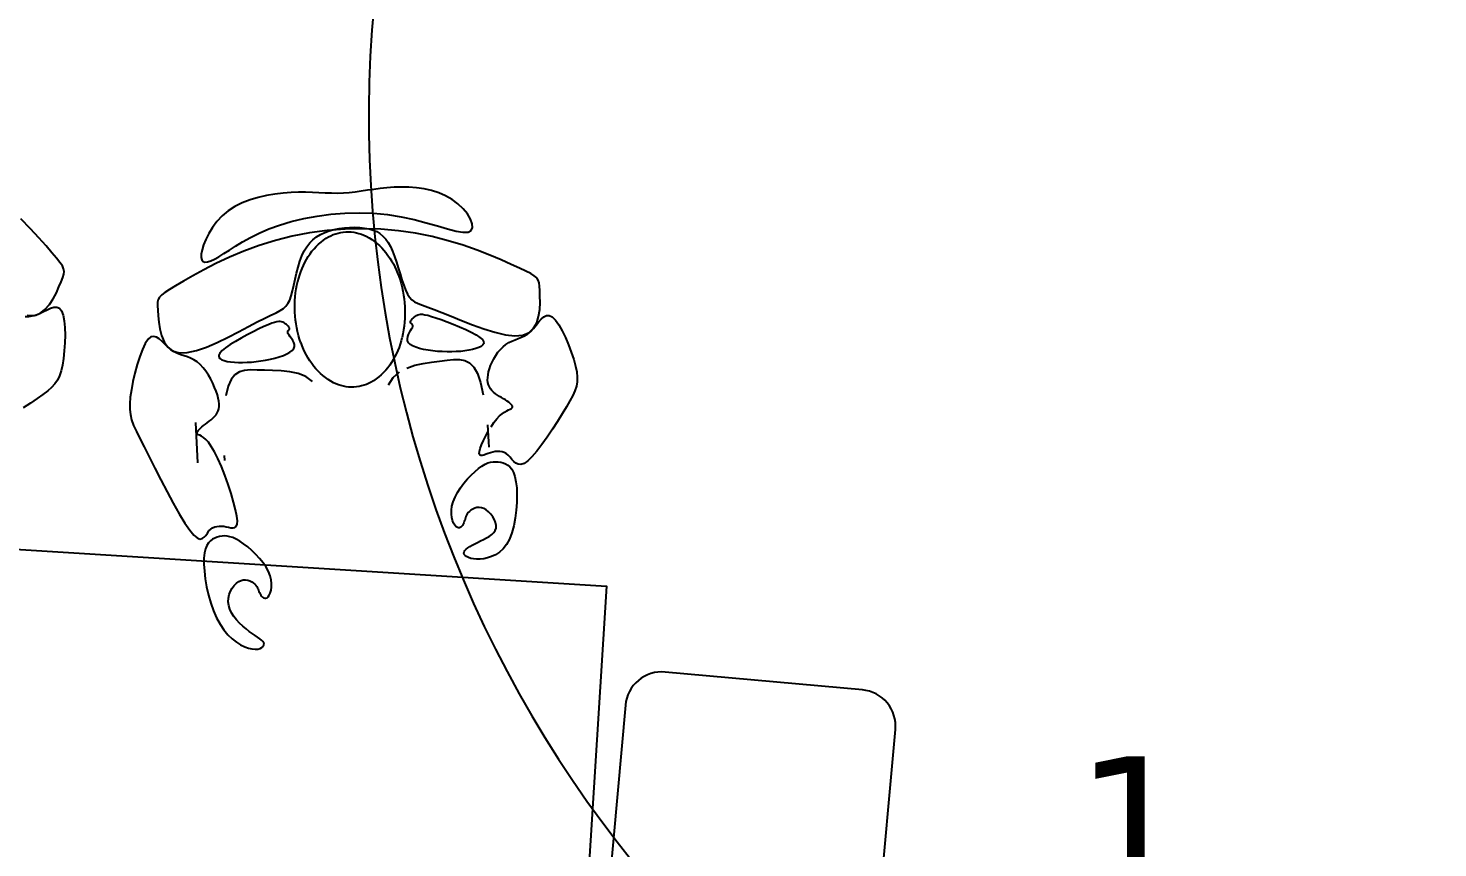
# Model space of a CAD drawing. Header units: metres. Extents: x -39 to 21688, y -24 to 9022.
# Drawn here: x 23.913 to 25.838, y 8.179 to 9.299 of the extents above; entities that cross this region are included whole.
import ezdxf

# ---------------------------------------------------------------- set-up
doc = ezdxf.new("R2010")
doc.units = ezdxf.units.M
doc.header["$MEASUREMENT"] = 0
for name, color, linetype in [('AR-MOBILIRIO', 1, 'Continuous'), ('AR-PUERTAS', 2, 'Continuous'), ('AR-VENTANAS', 2, 'Continuous'), ('MOBILIARIO', 42, 'Continuous')]:
    doc.layers.add(name, color=color, linetype=linetype)
doc.layers.add('DLX_TERR_LUMKEY_IDX', color=7, linetype='Continuous', true_color=0x969696)
doc.styles.add('TableTextStyle', font='')
doc.styles.get('TableTextStyle').set_extended_font_data('VERDANA.TTF')

# ---------------------------------------------------------------- blocks, each defined once
blk = doc.blocks.new('A$C23125473')
at = {"layer": 'AR-MOBILIRIO'}
for p, q in [((2.8909, 1.9033), (2.8967, 1.9069)), ((2.8967, 1.9069), (2.9022, 1.9097)), ((2.9022, 1.9097), (2.9074, 1.9116)), ((2.9074, 1.9116), (2.9121, 1.9126)), ((2.9121, 1.9126), (2.9163, 1.913)), ((2.9163, 1.913), (2.9201, 1.9127)), ((2.9201, 1.9127), (2.9232, 1.9119)), ((2.9232, 1.9119), (2.9257, 1.9107)), ((2.9257, 1.9107), (2.9275, 1.9092)), ((2.9275, 1.9092), (2.9285, 1.9076)), ((2.9285, 1.9076), (2.9289, 1.9059)), ((2.8739, 1.8865), (2.8794, 1.8931)), ((2.8794, 1.8931), (2.8852, 1.8986)), ((2.8852, 1.8986), (2.8909, 1.9033)), ((2.9084, 1.8886), (2.904, 1.8851)), ((2.9125, 1.8916), (2.9084, 1.8886)), ((2.9163, 1.8943), (2.9125, 1.8916)), ((2.9198, 1.8966), (2.9163, 1.8943)), ((2.9228, 1.8987), (2.9198, 1.8966)), ((2.9253, 1.9007), (2.9228, 1.8987)), ((2.9272, 1.9025), (2.9253, 1.9007)), ((2.9284, 1.9042), (2.9272, 1.9025)), ((2.9289, 1.9059), (2.9284, 1.9042)), ((2.8595, 1.8605), (2.8638, 1.8702)), ((2.8638, 1.8702), (2.8686, 1.8789)), ((2.8686, 1.8789), (2.8739, 1.8865)), ((2.8875, 1.8682), (2.8844, 1.8633)), ((2.8912, 1.8728), (2.8875, 1.8682)), ((2.8953, 1.8772), (2.8912, 1.8728)), ((2.8996, 1.8813), (2.8953, 1.8772)), ((2.904, 1.8851), (2.8996, 1.8813)), ((2.8527, 1.839), (2.8558, 1.85)), ((2.8558, 1.85), (2.8595, 1.8605)), ((2.8804, 1.8533), (2.8798, 1.8482)), ((2.882, 1.8584), (2.8804, 1.8533)), ((2.8844, 1.8633), (2.882, 1.8584)), ((2.8502, 1.8279), (2.8527, 1.839)), ((2.8798, 1.8482), (2.8801, 1.8431)), ((2.8801, 1.8431), (2.8812, 1.8382)), ((2.8812, 1.8382), (2.8829, 1.8337)), ((2.8829, 1.8337), (2.8852, 1.8295)), ((2.8852, 1.8295), (2.8879, 1.8258)), ((2.9196, 1.8289), (2.9204, 1.8306)), ((2.9204, 1.8306), (2.921, 1.8323)), ((2.921, 1.8323), (2.9217, 1.834)), ((2.9217, 1.834), (2.9224, 1.8357)), ((2.9224, 1.8357), (2.9232, 1.8373)), ((2.9232, 1.8373), (2.9242, 1.839)), ((2.9242, 1.839), (2.9253, 1.8405)), ((2.9253, 1.8405), (2.9267, 1.8418)), ((2.9267, 1.8418), (2.9281, 1.8428)), ((2.9281, 1.8428), (2.9296, 1.8434)), ((2.9296, 1.8434), (2.9311, 1.8434)), ((2.9311, 1.8434), (2.9327, 1.8427)), ((2.9327, 1.8427), (2.9343, 1.8414)), ((2.9343, 1.8414), (2.9358, 1.8391)), ((2.9358, 1.8391), (2.9371, 1.8362)), ((2.9371, 1.8362), (2.9382, 1.8325)), ((2.9382, 1.8325), (2.9388, 1.8282)), ((2.8471, 1.8065), (2.8483, 1.8169)), ((2.8483, 1.8169), (2.8502, 1.8279)), ((2.8879, 1.8258), (2.8908, 1.8228)), ((2.8908, 1.8228), (2.894, 1.8205)), ((2.894, 1.8205), (2.8972, 1.819)), ((2.8972, 1.819), (2.9003, 1.8183)), ((2.9003, 1.8183), (2.9034, 1.8182)), ((2.9034, 1.8182), (2.9064, 1.8187)), ((2.9064, 1.8187), (2.9092, 1.8196)), ((2.9092, 1.8196), (2.9118, 1.8208)), ((2.9118, 1.8208), (2.914, 1.8223)), ((2.914, 1.8223), (2.9159, 1.8239)), ((2.9159, 1.8239), (2.9175, 1.8256)), ((2.9175, 1.8256), (2.9187, 1.8272)), ((2.9187, 1.8272), (2.9196, 1.8289)), ((2.937, 1.8127), (2.9347, 1.8069)), ((2.9383, 1.8182), (2.937, 1.8127)), ((2.9389, 1.8234), (2.9383, 1.8182)), ((2.9388, 1.8282), (2.9389, 1.8234)), ((2.8465, 1.7969), (2.8471, 1.8065)), ((2.8466, 1.7885), (2.8465, 1.7969)), ((2.9274, 1.795), (2.9226, 1.7891)), ((2.9315, 1.801), (2.9274, 1.795)), ((2.9347, 1.8069), (2.9315, 1.801)), ((2.8473, 1.7814), (2.8466, 1.7885)), ((2.8487, 1.7757), (2.8473, 1.7814)), ((2.8505, 1.7711), (2.8487, 1.7757)), ((2.9063, 1.7732), (2.9008, 1.7689)), ((2.9119, 1.7781), (2.9063, 1.7732)), ((2.9174, 1.7834), (2.9119, 1.7781)), ((2.9226, 1.7891), (2.9174, 1.7834)), ((3.202, 1.7835), (3.2015, 1.7818)), ((3.2015, 1.7818), (3.2019, 1.78)), ((3.2019, 1.78), (3.2029, 1.7783)), ((3.2033, 1.7851), (3.202, 1.7835)), ((3.2029, 1.7783), (3.2046, 1.7765)), ((3.2052, 1.7865), (3.2033, 1.7851)), ((3.2046, 1.7765), (3.2069, 1.7746)), ((3.2078, 1.7878), (3.2052, 1.7865)), ((3.2069, 1.7746), (3.2097, 1.7728)), ((3.2111, 1.7888), (3.2078, 1.7878)), ((3.2097, 1.7728), (3.2129, 1.7709)), ((3.2148, 1.7895), (3.2111, 1.7888)), ((3.2191, 1.7899), (3.2148, 1.7895)), ((3.2238, 1.7898), (3.2191, 1.7899)), ((3.2288, 1.7893), (3.2238, 1.7898)), ((3.2341, 1.7883), (3.2288, 1.7893)), ((3.2396, 1.7865), (3.2341, 1.7883)), ((3.245, 1.7839), (3.2396, 1.7865)), ((3.2502, 1.7803), (3.245, 1.7839)), ((3.2552, 1.7756), (3.2502, 1.7803)), ((3.2598, 1.7698), (3.2552, 1.7756)), ((2.8272, 1.7505), (2.8328, 1.7571)), ((2.8328, 1.7571), (2.8373, 1.7609)), ((2.8373, 1.7609), (2.841, 1.7624)), ((2.841, 1.7624), (2.8441, 1.7619)), ((2.8441, 1.7619), (2.8467, 1.7601)), ((2.8467, 1.7601), (2.849, 1.7574)), ((2.849, 1.7574), (2.8512, 1.7543)), ((2.8528, 1.7675), (2.8505, 1.7711)), ((2.8512, 1.7543), (2.8534, 1.7514)), ((2.8555, 1.7648), (2.8528, 1.7675)), ((2.8584, 1.7627), (2.8555, 1.7648)), ((2.8615, 1.7612), (2.8584, 1.7627)), ((2.8647, 1.76), (2.8615, 1.7612)), ((2.868, 1.7591), (2.8647, 1.76)), ((2.8713, 1.7585), (2.868, 1.7591)), ((2.8747, 1.7582), (2.8713, 1.7585)), ((2.8783, 1.7585), (2.8747, 1.7582)), ((2.8821, 1.7592), (2.8783, 1.7585)), ((2.8862, 1.7605), (2.8821, 1.7592)), ((2.8907, 1.7625), (2.8862, 1.7605)), ((2.8955, 1.7653), (2.8907, 1.7625)), ((2.9008, 1.7689), (2.8955, 1.7653)), ((3.2129, 1.7709), (3.2165, 1.769)), ((3.2165, 1.769), (3.2204, 1.7671)), ((3.2204, 1.7671), (3.2245, 1.7651)), ((3.2245, 1.7651), (3.2286, 1.7631)), ((3.2286, 1.7631), (3.2326, 1.761)), ((3.2326, 1.761), (3.2363, 1.7588)), ((3.2363, 1.7588), (3.2397, 1.7563)), ((3.2397, 1.7563), (3.2424, 1.7537)), ((3.2424, 1.7537), (3.2444, 1.7507)), ((3.2638, 1.7625), (3.2598, 1.7698)), ((3.2671, 1.7539), (3.2638, 1.7625)), ((3.2698, 1.7442), (3.2671, 1.7539)), ((2.8129, 1.7281), (2.8205, 1.7406)), ((2.8205, 1.7406), (2.8272, 1.7505)), ((2.8534, 1.7514), (2.8558, 1.749)), ((2.8558, 1.749), (2.8584, 1.7472)), ((2.8584, 1.7472), (2.8613, 1.7459)), ((2.8613, 1.7459), (2.8642, 1.7451)), ((2.8642, 1.7451), (2.8673, 1.7447)), ((2.8673, 1.7447), (2.8705, 1.7447)), ((2.8705, 1.7447), (2.8738, 1.745)), ((2.8738, 1.745), (2.8771, 1.7456)), ((2.8771, 1.7456), (2.8803, 1.7464)), ((2.8803, 1.7464), (2.8835, 1.747)), ((2.8835, 1.747), (2.8864, 1.7472)), ((2.8864, 1.7472), (2.8888, 1.7467)), ((2.8888, 1.7467), (2.8907, 1.7452)), ((2.8907, 1.7452), (2.8919, 1.7423)), ((2.8922, 1.7377), (2.8916, 1.7311)), ((2.8919, 1.7423), (2.8922, 1.7377)), ((3.1862, 1.7372), (3.1852, 1.733)), ((3.1876, 1.7407), (3.1862, 1.7372)), ((3.1893, 1.7436), (3.1876, 1.7407)), ((3.191, 1.7456), (3.1893, 1.7436)), ((3.1927, 1.7468), (3.191, 1.7456)), ((3.1943, 1.7473), (3.1927, 1.7468)), ((3.1958, 1.7471), (3.1943, 1.7473)), ((3.1973, 1.7464), (3.1958, 1.7471)), ((3.1986, 1.7453), (3.1973, 1.7464)), ((3.1998, 1.7439), (3.1986, 1.7453)), ((3.2008, 1.7422), (3.1998, 1.7439)), ((3.2016, 1.7405), (3.2008, 1.7422)), ((3.2022, 1.7387), (3.2016, 1.7405)), ((3.2028, 1.737), (3.2022, 1.7387)), ((3.2032, 1.7352), (3.2028, 1.737)), ((3.2037, 1.7335), (3.2032, 1.7352)), ((3.2043, 1.7317), (3.2037, 1.7335)), ((3.2434, 1.736), (3.2412, 1.7321)), ((3.2449, 1.7399), (3.2434, 1.736)), ((3.2444, 1.7507), (3.2456, 1.7474)), ((3.2457, 1.7438), (3.2449, 1.7399)), ((3.2456, 1.7474), (3.2457, 1.7438)), ((3.2718, 1.7338), (3.2698, 1.7442)), ((3.2732, 1.723), (3.2718, 1.7338)), ((2.8047, 1.7136), (2.8129, 1.7281)), ((2.8898, 1.7224), (2.8871, 1.7119)), ((2.8916, 1.7311), (2.8898, 1.7224)), ((3.1852, 1.733), (3.1846, 1.7283)), ((3.1846, 1.7283), (3.1846, 1.723)), ((3.1846, 1.723), (3.1854, 1.7174)), ((3.1854, 1.7174), (3.187, 1.7114)), ((3.2051, 1.73), (3.2043, 1.7317)), ((3.2061, 1.7282), (3.2051, 1.73)), ((3.2074, 1.7264), (3.2061, 1.7282)), ((3.2092, 1.7246), (3.2074, 1.7264)), ((3.2113, 1.7229), (3.2092, 1.7246)), ((3.2137, 1.7214), (3.2113, 1.7229)), ((3.2164, 1.7202), (3.2137, 1.7214)), ((3.2193, 1.7194), (3.2164, 1.7202)), ((3.2224, 1.7192), (3.2193, 1.7194)), ((3.2256, 1.7196), (3.2224, 1.7192)), ((3.2289, 1.7207), (3.2256, 1.7196)), ((3.2323, 1.7227), (3.2289, 1.7207)), ((3.2355, 1.7253), (3.2323, 1.7227)), ((3.2386, 1.7285), (3.2355, 1.7253)), ((3.2412, 1.7321), (3.2386, 1.7285)), ((3.274, 1.7123), (3.2732, 1.723)), ((2.7876, 1.6816), (2.7961, 1.6978)), ((2.7961, 1.6978), (2.8047, 1.7136)), ((2.8836, 1.7002), (2.8796, 1.6878)), ((2.8871, 1.7119), (2.8836, 1.7002)), ((3.187, 1.7114), (3.1897, 1.7051)), ((3.1897, 1.7051), (3.1931, 1.6988)), ((3.1931, 1.6988), (3.1972, 1.6924)), ((3.2738, 1.6924), (3.2742, 1.702)), ((3.2742, 1.702), (3.274, 1.7123)), ((2.7793, 1.6655), (2.7876, 1.6816)), ((2.8751, 1.6754), (2.8703, 1.6635)), ((2.8796, 1.6878), (2.8751, 1.6754)), ((3.1972, 1.6924), (3.2018, 1.6863)), ((3.2018, 1.6863), (3.2068, 1.6804)), ((3.2068, 1.6804), (3.2118, 1.675)), ((3.2694, 1.6715), (3.2714, 1.6771)), ((3.2714, 1.6771), (3.2728, 1.6841)), ((3.2728, 1.6841), (3.2738, 1.6924)), ((2.7716, 1.6502), (2.7793, 1.6655)), ((2.8349, 1.6034), (2.8378, 1.6584)), ((2.8703, 1.6635), (2.8656, 1.6525)), ((3.2118, 1.675), (3.2169, 1.6701)), ((3.2169, 1.6701), (3.2218, 1.666)), ((3.2218, 1.666), (3.2263, 1.6628)), ((3.2263, 1.6628), (3.2305, 1.6603)), ((3.2305, 1.6603), (3.2345, 1.6585)), ((3.2345, 1.6585), (3.2382, 1.6574)), ((3.2382, 1.6574), (3.2418, 1.6569)), ((3.2418, 1.6569), (3.2452, 1.6568)), ((3.2452, 1.6568), (3.2486, 1.657)), ((3.2486, 1.657), (3.2519, 1.6576)), ((3.2519, 1.6576), (3.2552, 1.6584)), ((3.2552, 1.6584), (3.2584, 1.6596)), ((3.2584, 1.6596), (3.2615, 1.6614)), ((3.2615, 1.6614), (3.2644, 1.6638)), ((3.2644, 1.6638), (3.2671, 1.6672)), ((3.2671, 1.6672), (3.2694, 1.6715)), ((3.2698, 1.6564), (3.2673, 1.6536)), ((3.2726, 1.6588), (3.2698, 1.6564)), ((3.2758, 1.6603), (3.2726, 1.6588)), ((3.2795, 1.6606), (3.2758, 1.6603)), ((3.2838, 1.6591), (3.2795, 1.6606)), ((3.2888, 1.6557), (3.2838, 1.6591)), ((2.7647, 1.6366), (2.7716, 1.6502)), ((2.8609, 1.6432), (2.8566, 1.6358)), ((2.8656, 1.6525), (2.8609, 1.6432)), ((2.874, 1.6482), (2.8744, 1.6552)), ((3.2233, 1.6475), (3.2226, 1.6459)), ((3.2226, 1.6459), (3.2228, 1.643)), ((3.2228, 1.643), (3.2239, 1.6389)), ((3.2246, 1.6483), (3.2233, 1.6475)), ((3.2239, 1.6389), (3.2258, 1.6338)), ((3.2266, 1.6483), (3.2246, 1.6483)), ((3.229, 1.6477), (3.2266, 1.6483)), ((3.2319, 1.6467), (3.229, 1.6477)), ((3.2349, 1.6456), (3.2319, 1.6467)), ((3.2381, 1.6445), (3.2349, 1.6456)), ((3.2413, 1.6436), (3.2381, 1.6445)), ((3.2445, 1.643), (3.2413, 1.6436)), ((3.2477, 1.6427), (3.2445, 1.643)), ((3.2508, 1.6427), (3.2477, 1.6427)), ((3.2539, 1.6432), (3.2508, 1.6427)), ((3.2568, 1.6442), (3.2539, 1.6432)), ((3.2596, 1.6458), (3.2568, 1.6442)), ((3.2623, 1.6479), (3.2596, 1.6458)), ((3.2648, 1.6506), (3.2623, 1.6479)), ((3.2673, 1.6536), (3.2648, 1.6506)), ((3.2947, 1.65), (3.2888, 1.6557)), ((3.3013, 1.6423), (3.2947, 1.65)), ((3.3083, 1.6332), (3.3013, 1.6423)), ((2.7542, 1.6154), (2.7589, 1.6251)), ((2.7589, 1.6251), (2.7647, 1.6366)), ((2.8379, 1.6191), (2.8373, 1.6182)), ((2.8373, 1.6182), (2.8373, 1.617)), ((2.839, 1.6199), (2.8379, 1.6191)), ((2.8408, 1.6206), (2.839, 1.6199)), ((2.843, 1.6218), (2.8408, 1.6206)), ((2.8458, 1.6236), (2.843, 1.6218)), ((2.8489, 1.6263), (2.8458, 1.6236)), ((2.8526, 1.6303), (2.8489, 1.6263)), ((2.8566, 1.6358), (2.8526, 1.6303)), ((3.2258, 1.6338), (3.2284, 1.6279)), ((3.2284, 1.6279), (3.2315, 1.6216)), ((3.2315, 1.6216), (3.235, 1.6152)), ((3.2337, 1.6065), (3.2355, 1.6297)), ((3.2355, 1.6297), (3.2358, 1.6367)), ((3.3155, 1.6231), (3.3083, 1.6332)), ((3.3227, 1.6124), (3.3155, 1.6231)), ((2.746, 1.5925), (2.7478, 1.5996)), ((2.7478, 1.5996), (2.7505, 1.6071)), ((2.7505, 1.6071), (2.7542, 1.6154)), ((2.8373, 1.617), (2.8378, 1.6157)), ((2.8378, 1.6157), (2.8387, 1.6142)), ((2.8387, 1.6142), (2.8401, 1.6126)), ((2.8401, 1.6126), (2.8418, 1.6108)), ((2.8418, 1.6108), (2.8438, 1.6091)), ((2.8438, 1.6091), (2.846, 1.6072)), ((2.846, 1.6072), (2.8485, 1.6054)), ((2.8485, 1.6054), (2.851, 1.6035)), ((2.851, 1.6035), (2.8536, 1.6015)), ((2.8536, 1.6015), (2.8562, 1.5995)), ((2.8562, 1.5995), (2.8587, 1.5974)), ((3.2388, 1.609), (3.2427, 1.6032)), ((3.2427, 1.6032), (3.2466, 1.5982)), ((3.3296, 1.6017), (3.3227, 1.6124)), ((3.336, 1.5913), (3.3296, 1.6017)), ((2.6096, 1.5767), (2.5995, 1.5834)), ((2.7452, 1.5853), (2.746, 1.5925)), ((2.7452, 1.5776), (2.7452, 1.5853)), ((2.8587, 1.5974), (2.861, 1.5952)), ((2.861, 1.5952), (2.8631, 1.5928)), ((2.8631, 1.5928), (2.8648, 1.5902)), ((2.8648, 1.5902), (2.866, 1.5874)), ((2.866, 1.5874), (2.8669, 1.5845)), ((2.8669, 1.5845), (2.8674, 1.5812)), ((2.8674, 1.5812), (2.8674, 1.5777)), ((3.2466, 1.5982), (3.2504, 1.5942)), ((3.2504, 1.5942), (3.254, 1.5912)), ((3.254, 1.5912), (3.2573, 1.5889)), ((3.2573, 1.5889), (3.2603, 1.5872)), ((3.2603, 1.5872), (3.2628, 1.5859)), ((3.2628, 1.5859), (3.265, 1.585)), ((3.265, 1.585), (3.2666, 1.5842)), ((3.2674, 1.5799), (3.2664, 1.5785)), ((3.2666, 1.5842), (3.2677, 1.5834)), ((3.2681, 1.5812), (3.2674, 1.5799)), ((3.2677, 1.5834), (3.2682, 1.5824)), ((3.2682, 1.5824), (3.2681, 1.5812)), ((3.3417, 1.5819), (3.336, 1.5913)), ((3.3465, 1.5736), (3.3417, 1.5819)), ((2.6188, 1.5704), (2.6096, 1.5767)), ((2.6265, 1.5649), (2.6188, 1.5704)), ((2.6331, 1.5599), (2.6265, 1.5649)), ((2.6384, 1.5552), (2.6331, 1.5599)), ((2.7459, 1.5687), (2.7452, 1.5776)), ((2.7474, 1.5585), (2.7459, 1.5687)), ((2.8632, 1.5604), (2.8611, 1.5552)), ((2.8649, 1.5653), (2.8632, 1.5604)), ((2.8662, 1.5698), (2.8649, 1.5653)), ((2.867, 1.5739), (2.8662, 1.5698)), ((2.8674, 1.5777), (2.867, 1.5739)), ((2.8797, 1.5538), (2.8766, 1.5666)), ((3.2245, 1.5488), (3.2282, 1.5652)), ((3.2422, 1.5619), (3.24, 1.5597)), ((3.2448, 1.5639), (3.2422, 1.5619)), ((3.2474, 1.5657), (3.2448, 1.5639)), ((3.2502, 1.5675), (3.2474, 1.5657)), ((3.253, 1.5692), (3.2502, 1.5675)), ((3.2558, 1.5708), (3.253, 1.5692)), ((3.2584, 1.5724), (3.2558, 1.5708)), ((3.2608, 1.5739), (3.2584, 1.5724)), ((3.263, 1.5755), (3.2608, 1.5739)), ((3.2649, 1.5771), (3.263, 1.5755)), ((3.2664, 1.5785), (3.2649, 1.5771)), ((3.3504, 1.5664), (3.3465, 1.5736)), ((3.3533, 1.5598), (3.3504, 1.5664)), ((3.3553, 1.5536), (3.3533, 1.5598)), ((2.6428, 1.5504), (2.6384, 1.5552)), ((2.6463, 1.5452), (2.6428, 1.5504)), ((2.6491, 1.5395), (2.6463, 1.5452)), ((2.7496, 1.5473), (2.7474, 1.5585)), ((2.7523, 1.5357), (2.7496, 1.5473)), ((2.8558, 1.5441), (2.8526, 1.5386)), ((2.8586, 1.5497), (2.8558, 1.5441)), ((2.8611, 1.5552), (2.8586, 1.5497)), ((2.8837, 1.5445), (2.8797, 1.5538)), ((2.8888, 1.5381), (2.8837, 1.5445)), ((2.9856, 1.5406), (2.9751, 1.5364)), ((2.9948, 1.5472), (2.9856, 1.5406)), ((3.0985, 1.5516), (3.105, 1.5416)), ((3.105, 1.5416), (3.1135, 1.5341)), ((3.2202, 1.5364), (3.2245, 1.5488)), ((3.2345, 1.5488), (3.2341, 1.5455)), ((3.2341, 1.5455), (3.2342, 1.5419)), ((3.2342, 1.5419), (3.2346, 1.5382)), ((3.2353, 1.5519), (3.2345, 1.5488)), ((3.2365, 1.5547), (3.2353, 1.5519)), ((3.238, 1.5573), (3.2365, 1.5547)), ((3.24, 1.5597), (3.238, 1.5573)), ((3.3563, 1.5475), (3.3553, 1.5536)), ((3.3558, 1.5341), (3.3565, 1.5411)), ((3.3565, 1.5411), (3.3563, 1.5475)), ((2.6513, 1.5328), (2.6491, 1.5395)), ((2.6531, 1.5249), (2.6513, 1.5328)), ((2.6546, 1.5156), (2.6531, 1.5249)), ((2.7554, 1.5241), (2.7523, 1.5357)), ((2.7588, 1.5131), (2.7554, 1.5241)), ((2.8414, 1.5241), (2.8372, 1.5205)), ((2.8453, 1.5284), (2.8414, 1.5241)), ((2.8491, 1.5333), (2.8453, 1.5284)), ((2.8526, 1.5386), (2.8491, 1.5333)), ((2.8949, 1.5342), (2.8888, 1.5381)), ((2.902, 1.5321), (2.8949, 1.5342)), ((2.9101, 1.5314), (2.902, 1.5321)), ((2.9192, 1.5315), (2.9101, 1.5314)), ((2.9293, 1.5318), (2.9192, 1.5315)), ((2.9404, 1.5321), (2.9293, 1.5318)), ((2.952, 1.5326), (2.9404, 1.5321)), ((2.9637, 1.5339), (2.952, 1.5326)), ((2.9751, 1.5364), (2.9637, 1.5339)), ((3.1235, 1.5288), (3.1345, 1.5251)), ((3.1345, 1.5251), (3.146, 1.5227)), ((3.146, 1.5227), (3.1575, 1.521)), ((3.2031, 1.5184), (3.2095, 1.5217)), ((3.2095, 1.5217), (3.2152, 1.5275)), ((3.2152, 1.5275), (3.2202, 1.5364)), ((3.2346, 1.5382), (3.2354, 1.5341)), ((3.2354, 1.5341), (3.2366, 1.5299)), ((3.2366, 1.5299), (3.2382, 1.5254)), ((3.2382, 1.5254), (3.2402, 1.5208)), ((3.3517, 1.5171), (3.3541, 1.5262)), ((3.3541, 1.5262), (3.3558, 1.5341)), ((2.6558, 1.5054), (2.6546, 1.5156)), ((2.6565, 1.4946), (2.6558, 1.5054)), ((2.7625, 1.5034), (2.7588, 1.5131)), ((2.7664, 1.4953), (2.7625, 1.5034)), ((2.7971, 1.5001), (2.8038, 1.5053)), ((2.8015, 1.5039), (2.7973, 1.5004)), ((2.8058, 1.5068), (2.8015, 1.5039)), ((2.8038, 1.5053), (2.8126, 1.508)), ((2.8103, 1.5089), (2.8058, 1.5068)), ((2.8148, 1.5107), (2.8103, 1.5089)), ((2.8126, 1.508), (2.8235, 1.5077)), ((2.8193, 1.5122), (2.8148, 1.5107)), ((2.8239, 1.5137), (2.8193, 1.5122)), ((2.8235, 1.5077), (2.8362, 1.5049)), ((2.8284, 1.5155), (2.8239, 1.5137)), ((2.8329, 1.5176), (2.8284, 1.5155)), ((2.8372, 1.5205), (2.8329, 1.5176)), ((2.8362, 1.5049), (2.8501, 1.5001)), ((2.8669, 1.5137), (2.8683, 1.5157)), ((2.8669, 1.5112), (2.8669, 1.5137)), ((2.8683, 1.5084), (2.8669, 1.5112)), ((2.8683, 1.5157), (2.8708, 1.5174)), ((2.8713, 1.505), (2.8683, 1.5084)), ((2.8708, 1.5174), (2.8741, 1.5187)), ((2.876, 1.5011), (2.8713, 1.505)), ((2.8741, 1.5187), (2.8783, 1.5197)), ((2.8783, 1.5197), (2.883, 1.5204)), ((2.883, 1.5204), (2.8881, 1.5209)), ((2.8881, 1.5209), (2.8936, 1.5212)), ((2.8936, 1.5212), (2.8993, 1.5212)), ((2.8993, 1.5212), (2.9054, 1.521)), ((2.9054, 1.521), (2.9116, 1.5206)), ((2.9116, 1.5206), (2.9179, 1.5199)), ((2.9179, 1.5199), (2.9243, 1.5191)), ((2.9243, 1.5191), (2.9308, 1.518)), ((2.9308, 1.518), (2.9373, 1.5167)), ((2.9373, 1.5167), (2.9435, 1.5152)), ((2.9435, 1.5152), (2.9495, 1.5135)), ((2.9495, 1.5135), (2.955, 1.5116)), ((2.955, 1.5116), (2.9599, 1.5095)), ((2.9599, 1.5095), (2.964, 1.5072)), ((2.964, 1.5072), (2.9672, 1.5048)), ((2.9672, 1.5048), (2.9692, 1.5022)), ((2.9692, 1.5022), (2.9702, 1.4995)), ((3.1409, 1.5021), (3.1358, 1.5005)), ((3.1466, 1.5034), (3.1409, 1.5021)), ((3.1527, 1.5045), (3.1466, 1.5034)), ((3.1591, 1.5053), (3.1527, 1.5045)), ((3.1575, 1.521), (3.1685, 1.5196)), ((3.1656, 1.506), (3.1591, 1.5053)), ((3.1722, 1.5064), (3.1656, 1.506)), ((3.1685, 1.5196), (3.1786, 1.5182)), ((3.1787, 1.5066), (3.1722, 1.5064)), ((3.1786, 1.5182), (3.1876, 1.5172)), ((3.1851, 1.5066), (3.1787, 1.5066)), ((3.1913, 1.5064), (3.1851, 1.5066)), ((3.1876, 1.5172), (3.1958, 1.5171)), ((3.1973, 1.506), (3.1913, 1.5064)), ((3.1958, 1.5171), (3.2031, 1.5184)), ((3.203, 1.5053), (3.1973, 1.506)), ((3.2084, 1.5045), (3.203, 1.5053)), ((3.2135, 1.5035), (3.2084, 1.5045)), ((3.2181, 1.5023), (3.2135, 1.5035)), ((3.2221, 1.5009), (3.2181, 1.5023)), ((3.2402, 1.5208), (3.2425, 1.5162)), ((3.2425, 1.5162), (3.2452, 1.5116)), ((3.2452, 1.5116), (3.2482, 1.5073)), ((3.2482, 1.5073), (3.2515, 1.5033)), ((3.2515, 1.5033), (3.2551, 1.4997)), ((3.3446, 1.4972), (3.3484, 1.5073)), ((3.3484, 1.5073), (3.3517, 1.5171)), ((2.6568, 1.4838), (2.6565, 1.4946)), ((2.6565, 1.4735), (2.6568, 1.4838)), ((2.7702, 1.4895), (2.7664, 1.4953)), ((2.7741, 1.4863), (2.7702, 1.4895)), ((2.7779, 1.4855), (2.7741, 1.4863)), ((2.7816, 1.4865), (2.7779, 1.4855)), ((2.7855, 1.489), (2.7816, 1.4865)), ((2.7893, 1.4924), (2.7855, 1.489)), ((2.7861, 1.4754), (2.7885, 1.4845)), ((2.7885, 1.4845), (2.792, 1.493)), ((2.7933, 1.4964), (2.7893, 1.4924)), ((2.792, 1.493), (2.7971, 1.5001)), ((2.7973, 1.5004), (2.7933, 1.4964)), ((2.8501, 1.5001), (2.8647, 1.4938)), ((2.8647, 1.4938), (2.8795, 1.4867)), ((2.8822, 1.4968), (2.876, 1.5011)), ((2.8795, 1.4867), (2.8939, 1.4793)), ((2.8895, 1.4924), (2.8822, 1.4968)), ((2.8974, 1.4879), (2.8895, 1.4924)), ((2.9056, 1.4834), (2.8974, 1.4879)), ((2.9138, 1.4792), (2.9056, 1.4834)), ((2.9629, 1.4838), (2.9617, 1.482)), ((2.9644, 1.486), (2.9629, 1.4838)), ((2.9662, 1.4885), (2.9644, 1.486)), ((2.9679, 1.4911), (2.9662, 1.4885)), ((2.9692, 1.4939), (2.9679, 1.4911)), ((2.9701, 1.4967), (2.9692, 1.4939)), ((2.9702, 1.4995), (2.9701, 1.4967)), ((3.1246, 1.4916), (3.1244, 1.4888)), ((3.1244, 1.4888), (3.1249, 1.4859)), ((3.1258, 1.4942), (3.1246, 1.4916)), ((3.1249, 1.4859), (3.126, 1.483)), ((3.1281, 1.4966), (3.1258, 1.4942)), ((3.126, 1.483), (3.1274, 1.4802)), ((3.1315, 1.4987), (3.1281, 1.4966)), ((3.1358, 1.5005), (3.1315, 1.4987)), ((3.2118, 1.48), (3.2184, 1.4836)), ((3.2184, 1.4836), (3.2235, 1.4869)), ((3.2253, 1.4992), (3.2221, 1.5009)), ((3.2235, 1.4869), (3.2269, 1.49)), ((3.2276, 1.4973), (3.2253, 1.4992)), ((3.2269, 1.49), (3.2285, 1.4927)), ((3.2287, 1.4952), (3.2276, 1.4973)), ((3.2285, 1.4927), (3.2287, 1.4952)), ((3.2441, 1.4799), (3.2584, 1.4833)), ((3.2551, 1.4997), (3.2589, 1.4966)), ((3.2584, 1.4833), (3.2713, 1.4848)), ((3.2589, 1.4966), (3.2629, 1.4941)), ((3.2629, 1.4941), (3.2672, 1.4921)), ((3.2672, 1.4921), (3.2715, 1.4903)), ((3.2713, 1.4848), (3.2822, 1.4839)), ((3.2715, 1.4903), (3.2759, 1.4886)), ((3.2759, 1.4886), (3.2803, 1.4867)), ((3.2803, 1.4867), (3.2846, 1.4846)), ((3.2822, 1.4839), (3.2907, 1.4804)), ((3.2846, 1.4846), (3.2888, 1.4821)), ((3.3359, 1.478), (3.3404, 1.4873)), ((3.3404, 1.4873), (3.3446, 1.4972)), ((2.6543, 1.4564), (2.6557, 1.4642)), ((2.6557, 1.4642), (2.6565, 1.4735)), ((2.7839, 1.4574), (2.7847, 1.4662)), ((2.7847, 1.4662), (2.7861, 1.4754)), ((2.8939, 1.4793), (2.9074, 1.4721)), ((2.9074, 1.4721), (2.9194, 1.4658)), ((2.9215, 1.4754), (2.9138, 1.4792)), ((2.9194, 1.4658), (2.9296, 1.4607)), ((2.9285, 1.4722), (2.9215, 1.4754)), ((2.9343, 1.4696), (2.9285, 1.4722)), ((2.9391, 1.4677), (2.9343, 1.4696)), ((2.943, 1.4664), (2.9391, 1.4677)), ((2.9461, 1.4656), (2.943, 1.4664)), ((2.9487, 1.4652), (2.9461, 1.4656)), ((2.9508, 1.4653), (2.9487, 1.4652)), ((2.9526, 1.4656), (2.9508, 1.4653)), ((2.9543, 1.4663), (2.9526, 1.4656)), ((2.956, 1.4672), (2.9543, 1.4663)), ((2.9576, 1.4682), (2.956, 1.4672)), ((2.9592, 1.4694), (2.9576, 1.4682)), ((2.9605, 1.4706), (2.9592, 1.4694)), ((2.9617, 1.4718), (2.9605, 1.4706)), ((2.9611, 1.4805), (2.961, 1.4793)), ((2.961, 1.4793), (2.9612, 1.4784)), ((2.9617, 1.482), (2.9611, 1.4805)), ((2.9612, 1.4784), (2.9617, 1.4777)), ((2.9617, 1.4777), (2.9623, 1.477)), ((2.9626, 1.473), (2.9617, 1.4718)), ((2.9623, 1.477), (2.9629, 1.4764)), ((2.9633, 1.4741), (2.9626, 1.473)), ((2.9629, 1.4764), (2.9634, 1.4758)), ((2.9635, 1.475), (2.9633, 1.4741)), ((2.9634, 1.4758), (2.9635, 1.475)), ((3.1274, 1.4802), (3.1289, 1.4776)), ((3.129, 1.4673), (3.1287, 1.4666)), ((3.1287, 1.4666), (3.1289, 1.4656)), ((3.1289, 1.4776), (3.1303, 1.4753)), ((3.1289, 1.4656), (3.1294, 1.4644)), ((3.1295, 1.4679), (3.129, 1.4673)), ((3.1294, 1.4644), (3.1302, 1.4632)), ((3.1301, 1.4685), (3.1295, 1.4679)), ((3.1308, 1.469), (3.1301, 1.4685)), ((3.1303, 1.4753), (3.1313, 1.4733)), ((3.1313, 1.4697), (3.1308, 1.469)), ((3.1313, 1.4733), (3.1317, 1.4718)), ((3.1317, 1.4706), (3.1313, 1.4697)), ((3.1317, 1.4718), (3.1317, 1.4706)), ((3.1705, 1.4627), (3.1786, 1.4657)), ((3.1786, 1.4657), (3.1872, 1.469)), ((3.1843, 1.458), (3.1984, 1.4637)), ((3.1872, 1.469), (3.1958, 1.4726)), ((3.1958, 1.4726), (3.2042, 1.4763)), ((3.1984, 1.4637), (3.2135, 1.4696)), ((3.2042, 1.4763), (3.2118, 1.48)), ((3.2135, 1.4696), (3.2289, 1.4752)), ((3.2289, 1.4752), (3.2441, 1.4799)), ((3.2888, 1.4821), (3.2929, 1.4788)), ((3.2907, 1.4804), (3.2969, 1.4745)), ((3.2929, 1.4788), (3.2966, 1.4748)), ((3.2966, 1.4748), (3.3003, 1.4704)), ((3.2969, 1.4745), (3.3011, 1.4669)), ((3.3003, 1.4704), (3.3038, 1.466)), ((3.3011, 1.4669), (3.3038, 1.4582)), ((3.3038, 1.466), (3.3073, 1.462)), ((3.3268, 1.4634), (3.3313, 1.4699)), ((3.3313, 1.4699), (3.3359, 1.478)), ((2.6023, 1.4584), (2.6071, 1.4583)), ((2.6052, 1.4567), (2.6144, 1.4569)), ((2.6071, 1.4583), (2.612, 1.4577)), ((2.612, 1.4577), (2.617, 1.4564)), ((2.6144, 1.4569), (2.6224, 1.4542)), ((2.617, 1.4564), (2.6221, 1.4543)), ((2.6221, 1.4543), (2.6272, 1.4518)), ((2.6224, 1.4542), (2.6294, 1.449)), ((2.6272, 1.4518), (2.6323, 1.4493)), ((2.6294, 1.449), (2.6355, 1.4422)), ((2.6323, 1.4493), (2.6371, 1.4471)), ((2.6371, 1.4471), (2.6416, 1.4457)), ((2.6416, 1.4457), (2.6457, 1.4455)), ((2.6457, 1.4455), (2.6492, 1.447)), ((2.6492, 1.447), (2.6521, 1.4506)), ((2.6521, 1.4506), (2.6543, 1.4564)), ((2.7832, 1.4437), (2.7835, 1.4498)), ((2.7835, 1.4498), (2.7839, 1.4574)), ((2.9296, 1.4607), (2.9381, 1.4567)), ((2.9381, 1.4567), (2.945, 1.4533)), ((2.945, 1.4533), (2.9505, 1.4504)), ((2.9505, 1.4504), (2.955, 1.4476)), ((2.955, 1.4476), (2.9585, 1.4444)), ((2.9585, 1.4444), (2.9613, 1.4407)), ((3.1302, 1.4632), (3.1312, 1.4618)), ((3.1312, 1.4618), (3.1325, 1.4605)), ((3.1325, 1.4605), (3.1339, 1.4592)), ((3.1339, 1.4592), (3.1354, 1.458)), ((3.1354, 1.458), (3.137, 1.457)), ((3.137, 1.457), (3.1386, 1.4561)), ((3.1386, 1.4561), (3.1404, 1.4556)), ((3.1404, 1.4556), (3.1425, 1.4553)), ((3.1425, 1.4553), (3.1451, 1.4554)), ((3.145, 1.4431), (3.1522, 1.4457)), ((3.1451, 1.4554), (3.1483, 1.4559)), ((3.1483, 1.4559), (3.1523, 1.4568)), ((3.1522, 1.4457), (3.161, 1.4489)), ((3.1523, 1.4568), (3.1572, 1.4582)), ((3.1572, 1.4582), (3.1633, 1.4602)), ((3.161, 1.4489), (3.1716, 1.4529)), ((3.1633, 1.4602), (3.1705, 1.4627)), ((3.1716, 1.4529), (3.1843, 1.458)), ((3.3038, 1.4582), (3.3052, 1.4488)), ((3.3052, 1.4488), (3.3057, 1.4395)), ((3.3073, 1.462), (3.3108, 1.4589)), ((3.3108, 1.4589), (3.3144, 1.4571)), ((3.3144, 1.4571), (3.3183, 1.4569)), ((3.3183, 1.4569), (3.3224, 1.4589)), ((3.3224, 1.4589), (3.3268, 1.4634)), ((2.6355, 1.4422), (2.6407, 1.4343)), ((2.6407, 1.4343), (2.645, 1.426)), ((2.645, 1.426), (2.6485, 1.4179)), ((2.7833, 1.439), (2.7832, 1.4437)), ((2.7841, 1.4352), (2.7833, 1.439)), ((2.7858, 1.4319), (2.7841, 1.4352)), ((2.7888, 1.4288), (2.7858, 1.4319)), ((2.7932, 1.4254), (2.7888, 1.4288)), ((2.7995, 1.4214), (2.7932, 1.4254)), ((2.9613, 1.4407), (2.9637, 1.436)), ((2.9637, 1.436), (2.9657, 1.4301)), ((2.9657, 1.4301), (2.9676, 1.4232)), ((3.1219, 1.4221), (3.1246, 1.4278)), ((3.1246, 1.4278), (3.1274, 1.4322)), ((3.1274, 1.4322), (3.1306, 1.4356)), ((3.1306, 1.4356), (3.1344, 1.4384)), ((3.1344, 1.4384), (3.1391, 1.4408)), ((3.1391, 1.4408), (3.145, 1.4431)), ((3.3056, 1.4307), (3.3053, 1.4231)), ((3.3057, 1.4395), (3.3056, 1.4307)), ((2.6485, 1.4179), (2.6514, 1.4109)), ((2.6514, 1.4109), (2.6536, 1.4052)), ((2.8079, 1.4164), (2.7995, 1.4214)), ((2.8186, 1.4101), (2.8079, 1.4164)), ((2.8315, 1.4027), (2.8186, 1.4101)), ((2.9676, 1.4232), (2.9694, 1.4156)), ((2.9694, 1.4156), (2.9712, 1.4075)), ((2.9712, 1.4075), (2.9731, 1.3992)), ((3.1144, 1.4002), (3.1169, 1.4081)), ((3.1169, 1.4081), (3.1194, 1.4155)), ((3.1194, 1.4155), (3.1219, 1.4221)), ((3.3031, 1.4086), (3.3011, 1.4055)), ((3.3043, 1.4123), (3.3031, 1.4086)), ((3.3049, 1.417), (3.3043, 1.4123)), ((3.3053, 1.4231), (3.3049, 1.417)), ((2.6531, 1.3892), (2.6499, 1.3846)), ((2.6549, 1.3931), (2.6531, 1.3892)), ((2.6536, 1.4052), (2.655, 1.4006)), ((2.6555, 1.3968), (2.6549, 1.3931)), ((2.655, 1.4006), (2.6555, 1.3968)), ((2.8463, 1.3946), (2.8315, 1.4027)), ((2.863, 1.3861), (2.8463, 1.3946)), ((2.9731, 1.3992), (2.9752, 1.3909)), ((2.9752, 1.3909), (2.9775, 1.3829)), ((3.1095, 1.384), (3.112, 1.3921)), ((3.112, 1.3921), (3.1144, 1.4002)), ((3.2663, 1.3872), (3.2527, 1.3812)), ((3.2775, 1.3924), (3.2663, 1.3872)), ((3.2864, 1.3965), (3.2775, 1.3924)), ((3.293, 1.3998), (3.2864, 1.3965)), ((3.2978, 1.4027), (3.293, 1.3998)), ((3.3011, 1.4055), (3.2978, 1.4027)), ((2.6389, 1.3714), (2.6308, 1.362)), ((2.6452, 1.3788), (2.6389, 1.3714)), ((2.6499, 1.3846), (2.6452, 1.3788)), ((2.8428, 1.3779), (2.8436, 1.3811)), ((2.8429, 1.3733), (2.8428, 1.3779)), ((2.844, 1.3675), (2.8429, 1.3733)), ((2.8436, 1.3811), (2.8453, 1.3831)), ((2.846, 1.3607), (2.844, 1.3675)), ((2.8453, 1.3831), (2.8479, 1.384)), ((2.8479, 1.384), (2.8514, 1.3837)), ((2.8514, 1.3837), (2.8558, 1.3823)), ((2.8558, 1.3823), (2.861, 1.38)), ((2.861, 1.38), (2.8669, 1.3767)), ((2.8814, 1.3774), (2.863, 1.3861)), ((2.8669, 1.3767), (2.8737, 1.3725)), ((2.8737, 1.3725), (2.8813, 1.3676)), ((2.8813, 1.3676), (2.8898, 1.3622)), ((2.9011, 1.3691), (2.8814, 1.3774)), ((2.9222, 1.3613), (2.9011, 1.3691)), ((2.9775, 1.3829), (2.9802, 1.3755)), ((2.9802, 1.3755), (2.9833, 1.3689)), ((2.9833, 1.3689), (2.9869, 1.363)), ((3.1012, 1.3628), (3.1041, 1.3691)), ((3.1041, 1.3691), (3.1069, 1.3763)), ((3.1069, 1.3763), (3.1095, 1.384)), ((3.2196, 1.3678), (3.2005, 1.3611)), ((3.2371, 1.3746), (3.2196, 1.3678)), ((3.2527, 1.3812), (3.2371, 1.3746)), ((2.6209, 1.3509), (2.6094, 1.3385)), ((2.6308, 1.362), (2.6209, 1.3509)), ((2.8491, 1.353), (2.846, 1.3607)), ((2.8531, 1.345), (2.8491, 1.353)), ((2.8898, 1.3622), (2.8994, 1.3564)), ((2.8994, 1.3564), (2.9101, 1.3504)), ((2.9101, 1.3504), (2.922, 1.3445)), ((2.9442, 1.3544), (2.9222, 1.3613)), ((2.9672, 1.3487), (2.9442, 1.3544)), ((2.9909, 1.3442), (2.9672, 1.3487)), ((2.9869, 1.363), (2.991, 1.3579)), ((2.991, 1.3579), (2.9954, 1.3535)), ((2.9954, 1.3535), (3.0003, 1.3497)), ((3.0003, 1.3497), (3.0057, 1.3464)), ((3.087, 1.3452), (3.0911, 1.3486)), ((3.0911, 1.3486), (3.0948, 1.3526)), ((3.0948, 1.3526), (3.0981, 1.3573)), ((3.0981, 1.3573), (3.1012, 1.3628)), ((3.1583, 1.3492), (3.1356, 1.3446)), ((3.18, 1.3548), (3.1583, 1.3492)), ((3.2005, 1.3611), (3.18, 1.3548)), ((2.6094, 1.3385), (2.5963, 1.325)), ((2.8582, 1.3368), (2.8531, 1.345)), ((2.8642, 1.3287), (2.8582, 1.3368)), ((2.922, 1.3445), (2.9352, 1.3388)), ((2.9352, 1.3388), (2.9497, 1.3334)), ((2.9497, 1.3334), (2.9657, 1.3287)), ((3.015, 1.3411), (2.9909, 1.3442)), ((3.0057, 1.3464), (3.0115, 1.3437)), ((3.0115, 1.3437), (3.0177, 1.3414)), ((3.0394, 1.3392), (3.015, 1.3411)), ((3.0177, 1.3414), (3.0243, 1.3396)), ((3.0243, 1.3396), (3.0313, 1.3382)), ((3.0313, 1.3382), (3.0384, 1.3372)), ((3.0384, 1.3372), (3.0455, 1.3366)), ((3.0638, 1.3386), (3.0394, 1.3392)), ((3.0455, 1.3366), (3.0526, 1.3364)), ((3.0526, 1.3364), (3.0595, 1.3367)), ((3.0595, 1.3367), (3.066, 1.3375)), ((3.0882, 1.3393), (3.0638, 1.3386)), ((3.066, 1.3375), (3.0721, 1.3387)), ((3.0721, 1.3387), (3.0776, 1.3403)), ((3.0776, 1.3403), (3.0825, 1.3425)), ((3.0825, 1.3425), (3.087, 1.3452)), ((3.1121, 1.3413), (3.0882, 1.3393)), ((3.1356, 1.3446), (3.1121, 1.3413)), ((3.1336, 1.326), (3.1503, 1.3304)), ((3.1503, 1.3304), (3.1656, 1.3347)), ((3.1656, 1.3347), (3.1792, 1.3386)), ((3.1792, 1.3386), (3.1909, 1.3416)), ((3.1909, 1.3416), (3.2004, 1.3433)), ((3.2004, 1.3433), (3.2074, 1.3432)), ((3.2074, 1.3432), (3.2118, 1.341)), ((3.2131, 1.3316), (3.2106, 1.3253)), ((3.2118, 1.341), (3.2136, 1.337)), ((3.2136, 1.337), (3.2131, 1.3316)), ((2.8714, 1.321), (2.8642, 1.3287)), ((2.8795, 1.3141), (2.8714, 1.321)), ((2.8887, 1.3081), (2.8795, 1.3141)), ((2.9657, 1.3287), (2.9828, 1.3245)), ((2.9828, 1.3245), (3.001, 1.3212)), ((3.001, 1.3212), (3.0198, 1.3187)), ((3.0198, 1.3187), (3.0391, 1.3171)), ((3.0391, 1.3171), (3.0586, 1.3166)), ((3.0586, 1.3166), (3.0781, 1.3172)), ((3.0781, 1.3172), (3.0972, 1.319)), ((3.0972, 1.319), (3.1158, 1.3221)), ((3.1158, 1.3221), (3.1336, 1.326)), ((3.2006, 1.3113), (3.1936, 1.3045)), ((3.2064, 1.3183), (3.2006, 1.3113)), ((3.2106, 1.3253), (3.2064, 1.3183)), ((2.8988, 1.3031), (2.8887, 1.3081)), ((2.9095, 1.299), (2.8988, 1.3031)), ((2.9206, 1.2956), (2.9095, 1.299)), ((2.932, 1.293), (2.9206, 1.2956)), ((2.9434, 1.2911), (2.932, 1.293)), ((2.9546, 1.2898), (2.9434, 1.2911)), ((3.1767, 1.2934), (3.1673, 1.2894)), ((3.1855, 1.2984), (3.1767, 1.2934)), ((3.1936, 1.3045), (3.1855, 1.2984)), ((2.9655, 1.289), (2.9546, 1.2898)), ((2.9757, 1.2887), (2.9655, 1.289)), ((2.9855, 1.2887), (2.9757, 1.2887)), ((2.9948, 1.289), (2.9855, 1.2887)), ((3.0037, 1.2894), (2.9948, 1.289)), ((3.0123, 1.2898), (3.0037, 1.2894)), ((3.0206, 1.2901), (3.0123, 1.2898)), ((3.0289, 1.2902), (3.0206, 1.2901)), ((3.037, 1.29), (3.0289, 1.2902)), ((3.0451, 1.2894), (3.037, 1.29)), ((3.0533, 1.2884), (3.0451, 1.2894)), ((3.0615, 1.2873), (3.0533, 1.2884)), ((3.0699, 1.286), (3.0615, 1.2873)), ((3.0785, 1.2847), (3.0699, 1.286)), ((3.0874, 1.2835), (3.0785, 1.2847)), ((3.0966, 1.2825), (3.0874, 1.2835)), ((3.1062, 1.2818), (3.0966, 1.2825)), ((3.1162, 1.2816), (3.1062, 1.2818)), ((3.1264, 1.2818), (3.1162, 1.2816)), ((3.1368, 1.2826), (3.1264, 1.2818)), ((3.1472, 1.284), (3.1368, 1.2826)), ((3.1574, 1.2863), (3.1472, 1.284)), ((3.1673, 1.2894), (3.1574, 1.2863))]:
    blk.add_line(p, q, dxfattribs=at)
blk.add_lwpolyline([(2.2827, 1.7573), (3.3963, 1.827), (3.3315, 2.8618), (2.2939, 2.7969)], dxfattribs=at)
blk.add_lwpolyline([(3.7682, 2.2786), (3.7913, 2.0227, -0.414214), (3.746, 1.9685), (3.4765, 1.9441, -0.414214), (3.4223, 1.9895), (3.3726, 2.5396, -0.414214), (3.4179, 2.5939), (3.6874, 2.6182, -0.414214), (3.7417, 2.5729), (3.7596, 2.3745)], format="xyb", dxfattribs=at)
for centre, radius, start, end in [((3.062, 1.4752), 0.0831, 117.4111, 141.7837), ((3.0486, 1.5009), 0.0541, 87.0712, 117.4111), ((3.0486, 1.5009), 0.0541, 56.7314, 87.0712), ((3.0327, 1.4767), 0.0831, 32.3587, 56.7314), ((3.0843, 1.4576), 0.1114, 141.7837, 160.7331), ((3.0087, 1.4615), 0.1114, 13.4094, 32.3587), ((3.1202, 1.445), 0.1496, 160.7331, 177.0712), ((2.9716, 1.4526), 0.1496, 357.0712, 13.4094), ((3.1202, 1.445), 0.1496, 177.0712, 193.4094), ((2.9716, 1.4526), 0.1496, 340.7331, 357.0712), ((3.0832, 1.4362), 0.1114, 193.4094, 212.3587), ((3.0076, 1.4401), 0.1114, 321.7837, 340.7331), ((3.0592, 1.421), 0.0831, 212.3587, 236.7314), ((3.0299, 1.4225), 0.0831, 297.4111, 321.7837), ((3.0433, 1.3968), 0.0541, 236.7314, 267.0712), ((3.0433, 1.3968), 0.0541, 267.0712, 297.4111)]:
    blk.add_arc(centre, radius, start, end, dxfattribs=at)

msp = doc.modelspace()

# ---------------------------------------------------------------- linework, layer by layer
at = {"layer": 'AR-PUERTAS'}
msp.add_circle((22.62406, 27.62249), 40.08066, dxfattribs=at)
at = {"layer": 'AR-VENTANAS'}
msp.add_arc((25.99525, 9.17779), 1.61711, 5.80135, 245.45848, dxfattribs=at)

# ---------------------------------------------------------------- block references
at = {"layer": 'MOBILIARIO', "xscale": -1, "rotation": 180}
msp.add_blockref('A$C23125473', (21.30631, 10.36305), dxfattribs=at)

# ---------------------------------------------------------------- texts
at = {"layer": 'DLX_TERR_LUMKEY_IDX', "style": 'TableTextStyle'}
msp.add_text('1', height=0.18, dxfattribs=at).set_placement((25.34358, 8.12376))

doc.saveas('drawing.dxf')
